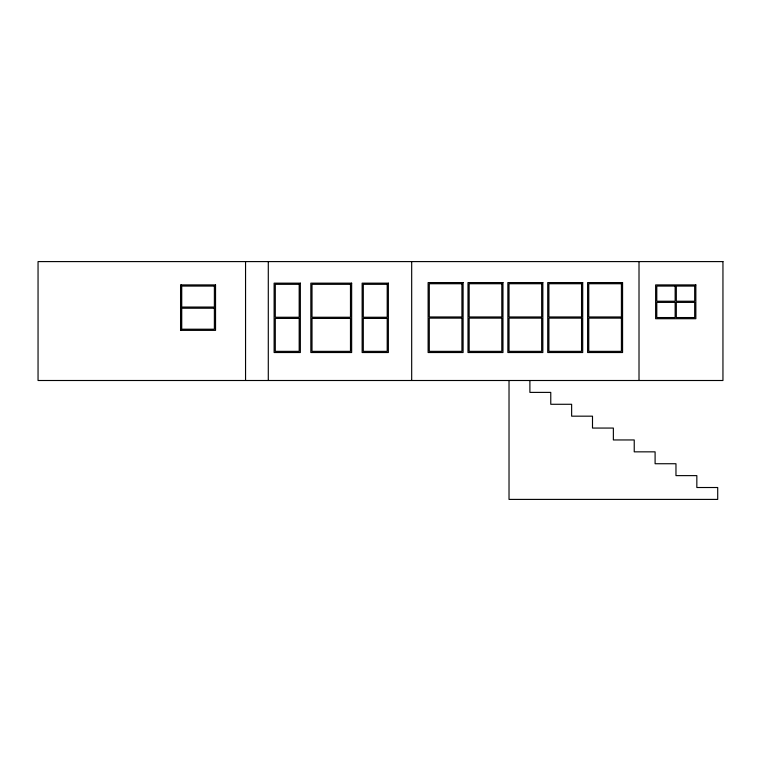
<?xml version="1.0" encoding="UTF-8"?>
<svg xmlns="http://www.w3.org/2000/svg" width="761" height="761" viewBox="0 0 761 761"><rect width="100%" height="100%" fill="white"/><g stroke="black" fill="none" stroke-linecap="round" stroke-linejoin="round"><path stroke-width="1.14" d="M639.012 261.594L639.012 380.5M529.894 380.5L529.894 392.391L550.764 392.391L550.764 404.281L571.635 404.281L571.635 416.172L592.496 416.172L592.496 428.062L613.366 428.062L613.366 439.953L634.236 439.953L634.236 451.844L655.097 451.844L655.097 463.734L675.968 463.734L675.968 475.625L696.838 475.625L696.838 487.516L717.709 487.516L717.709 499.406L509.023 499.406L509.023 380.5M411.682 261.594L411.682 380.5M268.291 261.594L268.291 380.5M245.556 261.594L245.556 380.5M181.147 284.909L181.147 330.369M722.95 261.594L38.05 261.594L38.05 380.5L722.95 380.5L722.95 261.594M463.097 282.578L428.12 282.578L428.12 352.524L463.097 352.524L463.097 282.578M502.964 282.578L467.996 282.578L467.996 352.524L502.964 352.524L502.964 282.578M542.84 282.578L507.863 282.578L507.863 352.524L542.84 352.524L542.84 282.578M582.707 282.578L547.73 282.578L547.73 352.524L582.707 352.524L582.707 282.578M622.574 282.578L587.606 282.578L587.606 352.524L622.574 352.524L622.574 282.578M300.348 283.159L274.122 283.159L274.122 352.524L300.348 352.524L300.348 283.159M351.649 283.159L310.84 283.159L310.84 352.524L351.649 352.524L351.649 283.159M388.367 283.159L362.141 283.159L362.141 352.524L388.367 352.524L388.367 283.159M461.927 283.739L429.29 283.739L429.29 316.966L461.927 316.966L461.927 283.739M501.803 283.739L469.156 283.739L469.156 316.966L501.803 316.966L501.803 283.739M541.67 283.739L509.023 283.739L509.023 316.966L541.67 316.966L541.67 283.739M581.537 283.739L548.9 283.739L548.9 316.966L581.537 316.966L581.537 283.739M621.414 283.739L588.767 283.739L588.767 316.966L621.414 316.966L621.414 283.739M299.187 284.319L275.292 284.319L275.292 317.251L299.187 317.251L299.187 284.319M350.479 284.319L312.01 284.319L312.01 317.251L350.479 317.251L350.479 284.319M387.206 284.319L363.301 284.319L363.301 317.251L387.206 317.251L387.206 284.319M215.544 284.909L180.566 284.909L180.566 330.369L215.544 330.369L215.544 284.909M695.849 284.909L655.63 284.909L655.63 318.716L695.849 318.716L695.849 284.909M214.374 286.069L181.736 286.069L181.736 307.054L214.374 307.054L214.374 286.069M675.15 286.069L656.791 286.069L656.791 301.223L675.15 301.223L675.15 286.069M694.679 286.069L676.32 286.069L676.32 301.223L694.679 301.223L694.679 286.069M675.15 302.393L656.791 302.393L656.791 317.546L675.15 317.546L675.15 302.393M694.679 302.393L676.32 302.393L676.32 317.546L694.679 317.546L694.679 302.393M214.374 308.224L181.736 308.224L181.736 329.209L214.374 329.209L214.374 308.224M461.927 318.127L429.29 318.127L429.29 351.354L461.927 351.354L461.927 318.127M501.803 318.127L469.156 318.127L469.156 351.354L501.803 351.354L501.803 318.127M541.67 318.127L509.023 318.127L509.023 351.354L541.67 351.354L541.67 318.127M581.537 318.127L548.9 318.127L548.9 351.354L581.537 351.354L581.537 318.127M621.414 318.127L588.767 318.127L588.767 351.354L621.414 351.354L621.414 318.127M299.187 318.421L275.292 318.421L275.292 351.354L299.187 351.354L299.187 318.421M350.479 318.421L312.01 318.421L312.01 351.354L350.479 351.354L350.479 318.421M387.206 318.421L363.301 318.421L363.301 351.354L387.206 351.354L387.206 318.421"/></g></svg>
